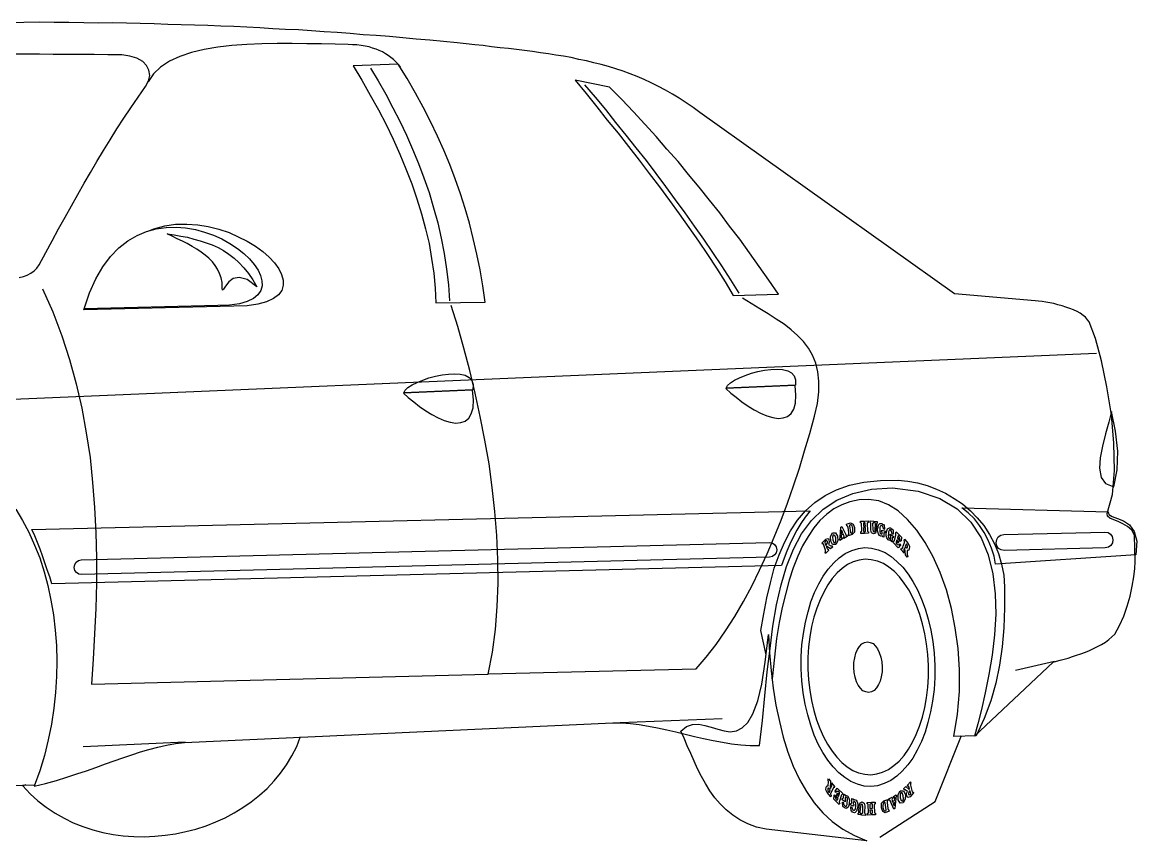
# Model space of a CAD drawing. Extents: x -96 to 96, y -24 to 47.
# Drawn here: x 6.2 to 95.7, y -18.3 to 47.4 of the extents above; entities that cross this region are included whole.
import ezdxf

# ---------------------------------------------------------------- set-up
doc = ezdxf.new("R2010")
doc.units = 0
doc.layers.get('0').update_dxf_attribs({"linetype": 'CONTINUOUS'})
doc.layers.add('7', color=7, linetype='CONTINUOUS')

msp = doc.modelspace()

# ---------------------------------------------------------------- linework, layer by layer
msp.add_lwpolyline([(75.026, -18.056), (79.465, -15.189), (81.587, -9.875)])
at = {"layer": '7', "linetype": 'CONTINUOUS'}
for points in [[(5.641, 8.292), (6.197, 7.39), (6.704, 6.437), (7.162, 5.406), (7.569, 4.375), (7.927, 3.266), (8.21, 2.154), (8.468, 0.992), (8.676, -0.199), (8.808, -1.415), (8.916, -2.656), (8.947, -3.901), (8.927, -5.147), (8.833, -6.421), (8.713, -7.694), (8.516, -8.97), (8.242, -10.223), (7.944, -11.476), (7.568, -12.73), (7.116, -13.962), (8.025, -13.736), (8.908, -13.485), (9.741, -13.235), (10.548, -12.961), (11.33, -12.712), (12.085, -12.439), (12.84, -12.166), (13.546, -11.92), (14.251, -11.673), (14.957, -11.426), (15.663, -11.205), (16.344, -11.01), (17.052, -10.814), (17.759, -10.669), (18.468, -10.524), (19.203, -10.43), (53.579, -8.852), (54.29, -8.86), (55.004, -8.918), (55.717, -9.002), (56.458, -9.136), (57.174, -9.271), (57.915, -9.429), (58.655, -9.588), (59.397, -9.774), (60.139, -9.958), (60.88, -10.117), (61.646, -10.276), (62.387, -10.41), (63.128, -10.544), (63.867, -10.626), (64.631, -10.683), (65.368, -10.691), (65.597, -8.676), (65.801, -6.688), (65.982, -4.778), (66.214, -2.891), (66.449, -1.106), (66.736, 0.603), (67.103, 2.214), (67.547, 3.699), (68.098, 5.086), (68.753, 6.297), (69.539, 7.384), (70.483, 8.297), (71.583, 9.011), (72.865, 9.552), (74.357, 9.895), (76.056, 10.014), (78.122, 9.735), (79.84, 9.143), (81.234, 8.314), (82.328, 7.249), (83.172, 5.999), (83.741, 4.616), (84.11, 3.1), (84.303, 1.503), (84.345, -0.147), (84.233, -1.802), (84.046, -3.433), (83.78, -4.99), (83.486, -6.447), (83.19, -7.801), (82.889, -8.953), (82.633, -9.925), (88.94, -3.996), (89.218, -3.913), (89.521, -3.829), (89.824, -3.746), (90.152, -3.661), (90.505, -3.551), (90.832, -3.44), (91.186, -3.33), (91.538, -3.194), (91.865, -3.058), (92.191, -2.898), (92.517, -2.738), (92.844, -2.576), (93.145, -2.391), (93.419, -2.181), (93.667, -1.971), (93.891, -1.737), (94.28, -1.041), (94.617, -0.295), (94.902, 0.5), (95.135, 1.319), (95.293, 2.111), (95.428, 2.85), (95.512, 3.514), (95.549, 4.049), (95.495, 6.208), (95.256, 6.608), (94.918, 6.905), (94.557, 7.125), (94.171, 7.293), (93.812, 7.436), (93.505, 7.555), (93.322, 7.729), (93.291, 7.931), (93.71, 9.467), (93.865, 11.403), (93.835, 13.588), (93.625, 15.87), (93.263, 18.124), (92.83, 20.196), (92.353, 21.989), (91.836, 23.323), (91.705, 23.498), (91.548, 23.697), (91.366, 23.846), (91.132, 24.018), (90.875, 24.164), (90.591, 24.283), (90.283, 24.403), (89.976, 24.522), (89.669, 24.616), (89.335, 24.709), (89.003, 24.803), (88.671, 24.87), (88.365, 24.914), (88.059, 24.957), (87.777, 25.001), (87.498, 25.019), (81.028, 25.568), (60.581, 40.126), (60.036, 40.544), (59.468, 40.911), (58.925, 41.279), (58.383, 41.621), (57.816, 41.937), (57.249, 42.228), (56.683, 42.519), (56.117, 42.784), (55.552, 43.024), (54.987, 43.238), (54.422, 43.453), (53.832, 43.641), (53.243, 43.83), (52.654, 43.993), (52.067, 44.131), (51.478, 44.294), (50.865, 44.406), (50.252, 44.542), (49.639, 44.654), (49.026, 44.74), (48.413, 44.852), (47.776, 44.938), (47.139, 45.023), (46.501, 45.109), (45.863, 45.195), (45.2, 45.279), (44.538, 45.339), (43.849, 45.423), (43.186, 45.509), (42.498, 45.567), (41.81, 45.652), (41.097, 45.735), (40.001, 45.835), (38.905, 45.934), (37.81, 46.034), (36.74, 46.134), (35.669, 46.234), (34.6, 46.309), (33.556, 46.385), (32.512, 46.485), (31.468, 46.56), (30.424, 46.611), (29.406, 46.686), (28.362, 46.762), (27.318, 46.812), (26.301, 46.862), (25.256, 46.938), (24.213, 46.987), (23.169, 47.038), (22.126, 47.062), (21.058, 47.112), (19.989, 47.161), (18.921, 47.185), (17.852, 47.208), (16.759, 47.258), (15.64, 47.28), (14.546, 47.303), (13.402, 47.325), (12.258, 47.323), (11.114, 47.344), (9.918, 47.365), (8.724, 47.361), (7.529, 47.381), (6.283, 47.375), (5.293, 47.324)], [(36.545, 43.816), (36.362, 44.014), (36.178, 44.214), (35.97, 44.387), (35.763, 44.558), (35.556, 44.706), (35.323, 44.853), (35.091, 45), (34.833, 45.12), (34.577, 45.215), (34.295, 45.31), (34.013, 45.405), (33.706, 45.473), (33.375, 45.516), (33.044, 45.558), (32.687, 45.574), (32.331, 45.59), (31.288, 45.615), (30.195, 45.639), (29.025, 45.66), (27.83, 45.681), (26.635, 45.676), (25.416, 45.645), (24.197, 45.59), (23.005, 45.509), (21.864, 45.378), (20.776, 45.198), (19.765, 44.944), (18.832, 44.641), (18.003, 44.264), (17.278, 43.788), (16.707, 43.24), (16.266, 42.594)], [(5.909, 26.878), (6.263, 26.964), (6.566, 27.073), (6.867, 27.234), (7.116, 27.418), (7.339, 27.652), (7.536, 27.911), (8.07, 28.89), (8.58, 29.843), (9.09, 30.797), (9.6, 31.725), (10.111, 32.653), (10.622, 33.555), (11.133, 34.457), (11.644, 35.334), (12.156, 36.212), (12.693, 37.089), (13.231, 37.942), (13.768, 38.82), (14.332, 39.672), (14.895, 40.526), (15.483, 41.379), (16.072, 42.233), (16.315, 42.671), (16.405, 43.106), (16.344, 43.536), (16.157, 43.913), (15.843, 44.235), (15.379, 44.503), (14.815, 44.667), (14.152, 44.778), (13.034, 44.774), (11.94, 44.798), (10.822, 44.795), (9.728, 44.793), (8.636, 44.791), (7.542, 44.814), (6.449, 44.812), (5.382, 44.811)], [(32.729, 43.898), (33.445, 42.722), (34.11, 41.543), (34.776, 40.365), (35.39, 39.186), (35.954, 38.006), (36.492, 36.799), (36.979, 35.617), (37.442, 34.409), (37.853, 33.199), (38.239, 32.014), (38.55, 30.801), (38.834, 29.614), (39.042, 28.425), (39.224, 27.235), (39.33, 26.042), (39.386, 24.849), (43.35, 24.898), (43.164, 26.216), (42.928, 27.505), (42.667, 28.77), (42.381, 30.034), (42.072, 31.246), (41.737, 32.432), (41.351, 33.618), (40.94, 34.802), (40.504, 35.96), (40.017, 37.117), (39.506, 38.248), (38.942, 39.403), (38.354, 40.557), (37.742, 41.685), (37.077, 42.864), (36.362, 44.014), (32.729, 43.898)], [(34.133, 43.704), (34.743, 42.677), (35.354, 41.6), (35.915, 40.521), (36.477, 39.443), (37.013, 38.312), (37.499, 37.181), (37.986, 36.049), (38.421, 34.89), (38.832, 33.706), (39.193, 32.495), (39.529, 31.284), (39.814, 30.046), (40.049, 28.806), (40.232, 27.565), (40.391, 26.298), (40.474, 25.004)], [(50.577, 42.721), (51.442, 41.675), (52.307, 40.604), (53.149, 39.532), (54.013, 38.486), (54.854, 37.414), (55.694, 36.317), (56.51, 35.245), (57.35, 34.173), (58.14, 33.074), (58.93, 32.001), (59.695, 30.902), (60.46, 29.803), (61.198, 28.729), (61.912, 27.628), (62.6, 26.552), (63.263, 25.451), (66.896, 25.542), (66.131, 26.666), (65.34, 27.766), (64.576, 28.865), (63.785, 29.963), (62.971, 31.01), (62.181, 32.083), (61.342, 33.104), (60.527, 34.151), (59.664, 35.171), (58.825, 36.192), (57.935, 37.186), (57.07, 38.207), (56.156, 39.201), (55.242, 40.195), (54.301, 41.187), (53.336, 42.18), (50.577, 42.721)], [(51.323, 42.359), (52.161, 41.362), (53.001, 40.367), (53.814, 39.345), (54.628, 38.323), (55.442, 37.302), (56.255, 36.281), (57.044, 35.232), (57.833, 34.185), (58.596, 33.137), (59.36, 32.089), (60.124, 31.015), (60.862, 29.966), (61.601, 28.891), (62.315, 27.817), (63.028, 26.716), (63.716, 25.64)], [(16.338, 30.649), (16.741, 30.811), (17.624, 31.038), (18.485, 31.16), (19.374, 31.183), (20.266, 31.129), (21.108, 30.972), (21.952, 30.765), (22.772, 30.506), (23.518, 30.169), (24.238, 29.806), (24.884, 29.416), (25.48, 28.973), (25.999, 28.529), (26.418, 28.056), (26.76, 27.581), (26.975, 27.13), (27.113, 26.675), (27.123, 26.269), (27.007, 25.859), (26.737, 25.497), (26.337, 25.207), (25.784, 24.939), (25.078, 24.743), (24.217, 24.62), (23.15, 24.593), (11.109, 24.289), (11.133, 24.367), (11.133, 24.367)], [(11.133, 24.367), (11.558, 25.648), (12.064, 26.779), (12.649, 27.76), (13.264, 28.589), (13.933, 29.267), (14.655, 29.844), (15.382, 30.269), (16.136, 30.593), (16.919, 30.791), (17.729, 30.913), (18.516, 30.933), (19.281, 30.875), (20.071, 30.743), (20.814, 30.533), (21.532, 30.297), (22.201, 29.983), (22.846, 29.619), (23.44, 29.226), (23.958, 28.807), (24.427, 28.387), (24.795, 27.939), (25.11, 27.489), (25.299, 27.062), (25.412, 26.632), (25.422, 26.226), (25.329, 25.843), (25.084, 25.506), (24.736, 25.192), (24.234, 24.951), (23.603, 24.782), (22.817, 24.661), (21.878, 24.638), (11.133, 24.367)], [(17.793, 30.406), (18.355, 30.319), (18.891, 30.205), (19.427, 30.117), (19.939, 29.977), (20.45, 29.837), (20.938, 29.672), (21.425, 29.506), (21.888, 29.289), (22.326, 29.046), (22.765, 28.752), (23.181, 28.432), (23.57, 28.086), (23.962, 27.664), (24.33, 27.215), (24.672, 26.716), (25.017, 26.14), (24.215, 26.73), (23.575, 26.891), (23.095, 26.803), (22.745, 26.54), (22.5, 26.204), (22.328, 25.945), (22.254, 25.866), (22.223, 26.07), (22.213, 26.476), (22.127, 26.855), (22.016, 27.208), (21.855, 27.56), (21.67, 27.86), (21.433, 28.16), (21.147, 28.431), (20.861, 28.678), (20.524, 28.924), (20.188, 29.171), (19.801, 29.389), (19.414, 29.608), (19.028, 29.802), (18.617, 29.994), (18.204, 30.213), (17.793, 30.406)], [(7.787, 25.985), (8.622, 24.126), (9.332, 22.212), (9.964, 20.296), (10.496, 18.352), (10.953, 16.406), (11.306, 14.432), (11.612, 12.432), (11.814, 10.43), (11.967, 8.425), (12.069, 6.394), (12.119, 4.388), (12.12, 2.354), (12.069, 0.319), (11.968, -1.715), (11.866, -3.751), (11.714, -5.764), (43.593, -4.961), (43.931, -3.198), (44.163, -1.363), (44.295, 0.47), (44.375, 2.353), (44.352, 4.259), (44.279, 6.164), (44.128, 8.092), (43.902, 10.017), (43.65, 11.943), (43.323, 13.841), (42.944, 15.738), (42.542, 17.609), (42.114, 19.427), (41.637, 21.221), (41.136, 22.962), (40.61, 24.651)], [(43.592, -4.935), (60.283, -4.541), (61.097, -3.579), (61.884, -2.568), (62.645, -1.481), (63.378, -0.319), (64.086, 0.867), (64.741, 2.104), (65.369, 3.39), (65.972, 4.701), (66.548, 6.038), (67.099, 7.399), (67.623, 8.784), (68.097, 10.17), (68.569, 11.579), (68.992, 12.962), (69.414, 14.371), (69.786, 15.753), (70.014, 16.775), (70.143, 17.72), (70.147, 18.558), (70.052, 19.318), (69.882, 20.026), (69.637, 20.655), (69.293, 21.23), (68.897, 21.754), (68.428, 22.226), (67.908, 22.696), (67.338, 23.139), (66.717, 23.555), (66.072, 23.971), (65.4, 24.386), (64.703, 24.801), (64.006, 25.24)], [(-29.9, 15.631), (92.433, 20.823)], [(36.797, 17.642), (36.918, 17.848), (37.142, 18.057), (37.467, 18.269), (37.869, 18.457), (38.322, 18.646), (38.825, 18.836), (39.356, 18.977), (39.887, 19.067), (40.394, 19.13), (40.901, 19.169), (41.335, 19.129), (41.743, 19.037), (42.052, 18.867), (42.263, 18.618), (42.372, 18.291), (42.357, 17.883), (36.797, 17.642)], [(62.688, 18.014), (62.81, 18.221), (63.033, 18.43), (63.359, 18.641), (63.76, 18.829), (64.214, 19.019), (64.717, 19.209), (65.248, 19.35), (65.779, 19.439), (66.285, 19.503), (66.793, 19.541), (67.226, 19.501), (67.635, 19.41), (67.944, 19.24), (68.154, 18.991), (68.264, 18.663), (68.249, 18.256), (62.688, 18.014)], [(62.663, 17.988), (63.054, 17.617), (63.494, 17.272), (63.962, 16.903), (64.454, 16.559), (64.943, 16.266), (65.459, 16), (65.947, 15.783), (66.433, 15.643), (66.867, 15.577), (67.273, 15.614), (67.626, 15.724), (67.925, 15.96), (68.12, 16.321), (68.26, 16.808), (68.295, 17.444), (68.224, 18.23), (62.663, 17.988)], [(36.772, 17.615), (37.163, 17.244), (37.604, 16.9), (38.07, 16.53), (38.562, 16.187), (39.052, 15.894), (39.567, 15.627), (40.056, 15.41), (40.541, 15.271), (40.975, 15.205), (41.382, 15.241), (41.735, 15.352), (42.034, 15.588), (42.228, 15.948), (42.368, 16.435), (42.403, 17.071), (42.332, 17.857), (36.772, 17.615)], [(93.644, 16.125), (93.411, 15.281), (93.156, 14.334), (92.9, 13.361), (92.721, 12.416), (92.666, 11.576), (92.812, 10.842), (93.154, 10.343), (93.822, 10.08), (94.092, 11.46), (94.131, 12.96), (93.963, 14.557), (93.644, 16.125)], [(65.897, -3.408), (65.467, -1.461), (65.712, -0.109), (65.96, 1.168), (66.259, 2.371), (66.56, 3.547), (66.94, 4.625), (67.372, 5.627), (67.857, 6.553), (68.42, 7.407), (69.063, 8.16), (69.808, 8.814), (70.632, 9.394), (71.562, 9.85), (72.594, 10.206), (73.757, 10.464), (75.076, 10.599), (76.498, 10.609), (77.289, 10.528), (78.055, 10.394), (78.823, 10.185), (79.592, 9.9), (80.313, 9.562), (81.009, 9.147), (81.681, 8.706), (82.305, 8.163), (82.853, 7.592), (83.377, 6.97), (83.852, 6.27), (84.252, 5.518), (84.552, 4.737), (84.802, 3.879), (84.977, 2.994), (85.051, 2.056), (85.043, 0.378), (84.982, -1.224), (84.867, -2.752), (84.65, -4.231), (84.357, -5.688), (83.934, -7.096), (83.411, -8.508), (82.759, -9.897), (80.982, -9.966), (81.267, -8.155), (81.425, -6.346), (81.432, -4.592), (81.313, -2.893), (81.093, -1.246), (80.774, 0.322), (80.381, 1.811), (79.888, 3.196), (79.323, 4.453), (78.684, 5.607), (77.998, 6.606), (77.265, 7.452), (76.51, 8.144), (75.735, 8.633), (74.939, 8.969), (74.123, 9.075), (73.361, 9.031), (72.627, 8.885), (71.973, 8.64), (71.345, 8.319), (70.772, 7.898), (70.226, 7.376), (69.732, 6.805), (69.266, 6.107), (68.828, 5.359), (68.442, 4.51), (68.084, 3.585), (67.753, 2.586), (67.475, 1.537), (67.199, 0.386), (66.95, -0.814), (66.728, -2.091), (66.377, -5.328), (66.375, -5.251)], [(6.928, 6.647), (69.443, 8.17), (69.049, 7.652), (68.681, 7.133), (68.365, 6.592), (68.073, 6.051), (67.807, 5.485), (67.568, 4.92), (67.353, 4.355), (67.14, 3.766), (8.537, 2.29), (8.37, 2.845), (8.178, 3.424), (7.986, 3.978), (7.794, 4.533), (7.602, 5.087), (7.386, 5.616), (7.169, 6.143), (6.928, 6.647)], [(95.586, 4.634), (84.319, 3.867), (84.201, 4.525), (84.007, 5.156), (83.736, 5.81), (83.416, 6.412), (83.047, 6.987), (82.626, 7.511), (82.131, 8.006), (81.612, 8.4), (93.364, 8.086), (93.42, 7.858), (93.678, 7.713), (94.114, 7.546), (94.602, 7.354), (95.093, 7.036), (95.462, 6.511), (95.66, 5.729), (95.586, 4.634)], [(72.371, 6.947), (72.368, 7.074), (72.67, 7.184), (72.902, 7.088), (73.011, 6.81), (72.994, 6.455), (72.821, 6.246), (72.494, 6.137), (72.491, 6.238), (72.515, 6.265), (72.541, 6.29), (72.54, 6.316), (72.538, 6.392), (72.476, 6.848), (72.449, 6.923), (72.422, 6.949), (72.397, 6.948), (72.371, 6.947)], [(73.48, 7.331), (73.76, 7.338), (73.763, 7.211), (73.739, 7.185), (73.739, 7.185), (73.713, 7.159), (73.714, 7.133), (73.719, 6.93), (73.872, 6.934), (73.867, 7.137), (73.866, 7.163), (73.84, 7.187), (73.839, 7.213), (73.814, 7.213), (73.811, 7.34), (74.09, 7.347), (74.093, 7.22), (74.068, 7.193), (74.042, 7.192), (74.018, 7.167), (74.019, 7.116), (74.033, 6.582), (74.034, 6.531), (74.06, 6.507), (74.086, 6.482), (74.111, 6.483), (74.115, 6.356), (73.836, 6.349), (73.832, 6.476), (73.857, 6.476), (73.857, 6.501), (73.882, 6.527), (73.882, 6.553), (73.875, 6.807), (73.722, 6.803), (73.728, 6.574), (73.729, 6.523), (73.73, 6.498), (73.756, 6.499), (73.781, 6.475), (73.785, 6.348), (73.505, 6.341), (73.502, 6.468), (73.527, 6.493), (73.552, 6.494), (73.577, 6.545), (73.575, 6.596), (73.562, 7.129), (73.561, 7.18), (73.535, 7.18), (73.509, 7.205), (73.483, 7.204), (73.48, 7.331)], [(74.243, 7.35), (74.548, 7.332), (74.525, 7.205), (74.501, 7.179), (74.475, 7.178), (74.451, 7.152), (74.451, 7.127), (74.463, 6.67), (74.492, 6.517), (74.57, 6.468), (74.645, 6.521), (74.667, 6.624), (74.681, 7.081), (74.681, 7.106), (74.654, 7.157), (74.628, 7.182), (74.603, 7.181), (74.6, 7.308), (74.828, 7.288), (74.807, 7.161), (74.781, 7.16), (74.781, 7.135), (74.757, 7.108), (74.758, 7.058), (74.745, 6.6), (74.673, 6.37), (74.523, 6.315), (74.368, 6.387), (74.312, 6.615), (74.299, 7.123), (74.298, 7.174), (74.271, 7.198), (74.271, 7.224), (74.246, 7.224), (74.243, 7.35)], [(71.242, 6.385), (71.471, 6.39), (71.63, 6.115), (71.665, 5.76), (71.495, 5.451), (71.241, 5.444), (71.107, 5.721), (71.071, 6.101), (71.242, 6.385)], [(71.789, 5.865), (71.814, 5.891), (71.812, 5.942), (71.836, 5.993), (71.835, 6.043), (71.892, 6.833), (71.992, 6.887), (72.286, 6.31), (72.313, 6.234), (72.34, 6.184), (72.365, 6.185), (72.39, 6.185), (72.419, 6.084), (72.143, 5.924), (72.115, 6.05), (72.139, 6.077), (72.164, 6.103), (72.164, 6.129), (72.136, 6.179), (72.109, 6.279), (71.933, 6.199), (71.936, 6.072), (71.937, 6.021), (71.963, 5.997), (71.989, 5.997), (72.014, 5.998), (72.042, 5.897), (71.817, 5.764), (71.789, 5.865)], [(71.93, 6.326), (72.055, 6.405), (71.948, 6.606), (71.93, 6.326)], [(72.689, 6.421), (72.717, 6.371), (72.768, 6.347), (72.817, 6.399), (72.866, 6.502), (72.862, 6.629), (72.859, 6.756), (72.832, 6.857), (72.803, 6.958), (72.725, 7.032), (72.674, 7.031), (72.599, 7.004), (72.6, 6.953), (72.689, 6.421)], [(75.318, 7.021), (75.343, 7.047), (75.369, 7.023), (75.402, 6.693), (75.352, 6.666), (75.298, 6.818), (75.245, 6.918), (75.193, 6.967), (75.117, 6.965), (75.067, 6.913), (75.043, 6.811), (75.022, 6.658), (75.027, 6.48), (75.055, 6.354), (75.107, 6.304), (75.185, 6.281), (75.233, 6.333), (75.232, 6.384), (75.231, 6.434), (75.205, 6.484), (75.179, 6.51), (75.201, 6.611), (75.458, 6.517), (75.436, 6.389), (75.41, 6.389), (75.385, 6.388), (75.359, 6.387), (75.36, 6.336), (75.343, 6.056), (75.24, 6.079), (75.238, 6.155), (75.112, 6.126), (75.009, 6.174), (74.929, 6.299), (74.875, 6.476), (74.844, 6.679), (74.89, 6.858), (74.937, 7.037), (75.035, 7.141), (75.112, 7.143), (75.188, 7.145), (75.24, 7.096), (75.318, 7.021)], [(76.014, 6.632), (76.039, 6.658), (76.09, 6.634), (76.099, 6.279), (76.023, 6.277), (75.994, 6.428), (75.94, 6.554), (75.887, 6.629), (75.811, 6.627), (75.787, 6.575), (75.739, 6.473), (75.717, 6.319), (75.696, 6.167), (75.725, 6.014), (75.778, 5.94), (75.854, 5.917), (75.904, 5.969), (75.928, 6.019), (75.926, 6.07), (75.9, 6.121), (75.874, 6.145), (75.871, 6.273), (76.13, 6.102), (76.106, 5.999), (76.081, 5.998), (76.055, 5.998), (76.03, 5.997), (76.031, 5.972), (75.988, 5.666), (75.91, 5.74), (75.908, 5.816), (75.806, 5.788), (75.704, 5.837), (75.598, 5.986), (75.543, 6.163), (75.538, 6.366), (75.584, 6.545), (75.656, 6.7), (75.756, 6.778), (75.807, 6.805), (75.883, 6.782), (75.961, 6.708), (76.014, 6.632)], [(76.349, 6.462), (76.766, 6.041), (76.749, 5.736), (76.673, 5.708), (76.643, 5.91), (76.588, 6.062), (76.535, 6.137), (76.484, 6.111), (76.438, 5.956), (76.465, 5.906), (76.49, 5.907), (76.541, 5.908), (76.565, 5.985), (76.591, 5.935), (76.499, 5.552), (76.447, 5.6), (76.445, 5.702), (76.443, 5.753), (76.416, 5.804), (76.391, 5.828), (76.344, 5.649), (76.347, 5.522), (76.425, 5.448), (76.553, 5.426), (76.653, 5.505), (76.68, 5.403), (76.508, 5.196), (76.091, 5.617), (76.139, 5.746), (76.164, 5.721), (76.191, 5.696), (76.19, 5.722), (76.213, 5.799), (76.33, 6.208), (76.329, 6.259), (76.328, 6.285), (76.327, 6.335), (76.301, 6.36), (76.349, 6.462)], [(84.997, 6.248), (93.1, 6.452), (93.355, 6.408), (93.561, 6.287), (93.694, 6.086), (93.751, 5.833), (93.751, 5.833), (93.706, 5.578), (93.585, 5.372), (93.385, 5.24), (93.132, 5.182), (85.029, 4.978), (84.774, 5.023), (84.566, 5.145), (84.434, 5.344), (84.378, 5.597), (84.378, 5.597), (84.422, 5.852), (84.543, 6.059), (84.744, 6.191), (84.997, 6.248)], [(10.903, 4.23), (66.153, 5.621), (66.382, 5.576), (66.563, 5.454), (66.695, 5.254), (66.752, 5.026), (66.752, 5.026), (66.706, 4.796), (66.584, 4.616), (66.409, 4.484), (66.183, 4.428), (10.933, 3.036), (10.703, 3.081), (10.522, 3.204), (10.39, 3.378), (10.334, 3.605), (10.334, 3.605), (10.379, 3.836), (10.501, 4.042), (10.675, 4.173), (10.903, 4.23)], [(70.397, 5.601), (70.695, 5.888), (70.872, 5.943), (70.95, 5.844), (70.956, 5.64), (70.909, 5.461), (71.09, 5.338), (71.116, 5.339), (71.141, 5.34), (71.166, 5.34), (71.192, 5.341), (71.22, 5.241), (71.071, 5.11), (70.786, 5.306), (70.736, 5.28), (70.79, 5.128), (70.817, 5.104), (70.843, 5.078), (70.868, 5.054), (70.894, 5.079), (70.921, 4.979), (70.673, 4.744), (70.646, 4.819), (70.67, 4.871), (70.669, 4.896), (70.668, 4.947), (70.667, 4.998), (70.503, 5.477), (70.476, 5.501), (70.476, 5.501), (70.451, 5.5), (70.426, 5.475), (70.397, 5.601)], [(70.682, 5.405), (70.757, 5.457), (70.806, 5.535), (70.829, 5.612), (70.827, 5.688), (70.775, 5.738), (70.699, 5.736), (70.649, 5.683), (70.626, 5.607), (70.682, 5.405)], [(71.297, 6.234), (71.225, 6.054), (71.256, 5.826), (71.337, 5.625), (71.44, 5.576), (71.512, 5.731), (71.506, 5.985), (71.425, 6.186), (71.297, 6.234)], [(77.025, 5.87), (77.314, 5.521), (77.42, 5.295), (77.4, 5.091), (77.328, 4.962), (77.225, 4.985), (77.233, 4.68), (77.233, 4.655), (77.26, 4.605), (77.26, 4.58), (77.288, 4.529), (77.239, 4.426), (77.081, 4.625), (77.043, 5.133), (77.017, 5.184), (76.97, 5.029), (76.971, 4.978), (76.972, 4.927), (76.973, 4.902), (76.999, 4.852), (76.977, 4.75), (76.715, 5.048), (76.764, 5.151), (76.789, 5.127), (76.814, 5.128), (76.84, 5.128), (76.864, 5.18), (77.006, 5.614), (77.005, 5.64), (77.004, 5.691), (77.004, 5.716), (76.976, 5.767), (77.025, 5.87)], [(77.064, 5.286), (77.117, 5.211), (77.169, 5.187), (77.22, 5.189), (77.244, 5.239), (77.267, 5.342), (77.239, 5.443), (77.161, 5.491), (77.136, 5.491), (77.064, 5.286)], [(73.838, 5.205), (74.374, 5.167), (74.911, 5.029), (75.45, 4.813), (75.941, 4.495), (76.408, 4.1), (76.878, 3.629), (77.298, 3.08), (77.694, 2.481), (78.067, 1.804), (78.391, 1.075), (78.665, 0.294), (78.915, -0.538), (79.115, -1.423), (79.29, -2.334), (79.39, -3.271), (79.441, -4.261), (79.439, -5.227), (79.387, -6.194), (79.258, -7.113), (79.102, -7.981), (78.894, -8.825), (78.66, -9.619), (78.374, -10.363), (78.035, -11.058), (77.67, -11.702), (77.278, -12.246), (76.832, -12.741), (76.386, -13.158), (75.911, -13.5), (75.384, -13.742), (74.854, -13.909), (74.321, -13.972), (73.787, -13.936), (73.25, -13.796), (72.711, -13.581), (72.22, -13.263), (71.752, -12.869), (71.283, -12.397), (70.862, -11.874), (70.466, -11.249), (70.093, -10.572), (69.77, -9.843), (69.496, -9.061), (69.246, -8.229), (69.047, -7.37), (68.872, -6.459), (68.77, -5.495), (68.721, -4.531), (68.721, -3.54), (68.774, -2.598), (68.903, -1.68), (69.059, -0.787), (69.267, 0.057), (69.501, 0.851), (69.787, 1.595), (70.125, 2.29), (70.49, 2.909), (70.883, 3.478), (71.328, 3.972), (71.775, 4.39), (72.25, 4.732), (72.777, 4.975), (73.307, 5.14), (73.838, 5.205)], [(73.862, 4.265), (73.382, 4.202), (72.902, 4.063), (72.449, 3.848), (72, 3.532), (71.602, 3.166), (71.207, 2.724), (70.864, 2.207), (70.522, 1.639), (70.234, 1.022), (69.97, 0.354), (69.735, -0.387), (69.551, -1.129), (69.418, -1.946), (69.312, -2.763), (69.257, -3.628), (69.254, -4.518), (69.302, -5.406), (69.399, -6.243), (69.547, -7.077), (69.72, -7.861), (69.942, -8.618), (70.214, -9.323), (70.511, -9.976), (70.83, -10.578), (71.2, -11.128), (71.568, -11.627), (71.985, -12.049), (72.401, -12.394), (72.866, -12.688), (73.329, -12.879), (73.815, -12.994), (74.298, -13.033), (74.779, -12.969), (75.259, -12.83), (75.737, -12.615), (76.161, -12.299), (76.584, -11.933), (76.979, -11.491), (77.322, -10.974), (77.664, -10.406), (77.953, -9.789), (78.216, -9.122), (78.452, -8.404), (78.636, -7.637), (78.768, -6.845), (78.874, -6.004), (78.929, -5.164), (78.933, -4.274), (78.884, -3.385), (78.787, -2.524), (78.639, -1.714), (78.467, -0.905), (78.244, -0.173), (77.972, 0.555), (77.676, 1.209), (77.356, 1.811), (76.986, 2.361), (76.617, 2.86), (76.201, 3.281), (75.76, 3.626), (75.32, 3.921), (74.832, 4.111), (74.346, 4.226), (73.862, 4.265)], [(73.999, -18.328), (65.893, -17.413), (65.126, -17.229), (64.434, -16.967), (63.79, -16.652), (63.221, -16.285), (62.702, -15.841), (62.207, -15.371), (61.788, -14.873), (61.393, -14.324), (61.023, -13.748), (60.703, -13.172), (60.383, -12.57), (60.113, -11.941), (59.844, -11.338), (59.574, -10.71), (59.329, -10.106), (59.061, -9.528), (59.509, -9.161), (59.988, -8.996), (60.495, -8.983), (60.981, -9.073), (61.492, -9.212), (62.031, -9.376), (62.542, -9.516), (63.027, -9.58), (63.534, -9.516), (63.986, -9.276), (64.432, -8.833), (64.846, -8.136), (65.227, -7.11), (65.549, -5.755), (65.836, -3.994), (66.084, -1.776), (66.172, -3.248), (66.31, -4.693), (66.472, -6.087), (66.685, -7.454), (66.972, -8.769), (67.282, -10.007), (67.644, -11.218), (68.079, -12.351), (68.588, -13.405), (69.147, -14.383), (69.754, -15.283), (70.46, -16.078), (71.216, -16.796), (72.07, -17.41), (72.997, -17.921), (73.999, -18.328)], [(74.029, -2.364), (74.259, -2.409), (74.491, -2.504), (74.674, -2.704), (74.858, -2.927), (74.992, -3.229), (75.102, -3.582), (75.188, -3.961), (75.224, -4.368), (75.208, -4.774), (75.142, -5.158), (75.05, -5.515), (74.93, -5.798), (74.758, -6.057), (74.585, -6.264), (74.359, -6.372), (74.131, -6.429), (73.902, -6.383), (73.671, -6.287), (73.488, -6.089), (73.303, -5.839), (73.169, -5.563), (73.059, -5.21), (72.973, -4.83), (72.938, -4.425), (72.952, -4.018), (73.02, -3.635), (73.112, -3.276), (73.231, -2.968), (73.403, -2.736), (73.576, -2.527), (73.802, -2.421), (74.029, -2.364)], [(89.066, -3.943), (85.932, -4.657)], [(54.189, -8.837), (62.365, -8.504)], [(6.453, -13.852), (6.201, -13.934), (6.801, -14.554), (7.425, -15.124), (8.099, -15.64), (8.797, -16.106), (9.519, -16.52), (10.265, -16.882), (11.035, -17.194), (11.83, -17.453), (12.649, -17.661), (13.466, -17.819), (14.282, -17.925), (15.123, -17.98), (15.962, -18.01), (16.8, -17.963), (17.636, -17.892), (18.472, -17.769), (19.307, -17.594), (20.115, -17.397), (20.922, -17.123), (21.702, -16.823), (22.457, -16.499), (23.184, -16.099), (23.884, -15.675), (24.559, -15.201), (25.207, -14.676), (25.828, -14.126), (26.398, -13.528), (26.916, -12.904), (27.382, -12.232), (27.821, -11.509), (28.209, -10.762), (28.495, -10.018), (28.495, -9.993)], [(19.253, -10.403), (11.052, -10.787)], [(71.09, -14.817), (70.801, -14.468), (70.694, -14.242), (70.714, -14.038), (70.787, -13.909), (70.889, -13.932), (70.906, -13.601), (70.905, -13.55), (70.879, -13.526), (70.878, -13.475), (70.852, -13.45), (70.9, -13.347), (71.058, -13.546), (71.046, -14.081), (71.072, -14.131), (71.169, -13.925), (71.168, -13.875), (71.167, -13.849), (71.166, -13.798), (71.139, -13.773), (71.163, -13.671), (71.398, -13.97), (71.376, -14.072), (71.349, -14.047), (71.324, -14.048), (71.299, -14.048), (71.275, -14.1), (71.083, -14.563), (71.084, -14.588), (71.11, -14.612), (71.111, -14.663), (71.137, -14.689), (71.09, -14.817)], [(5.208, -13.883), (7.164, -13.834), (7.164, -13.834)], [(71.05, -14.233), (70.971, -14.159), (70.919, -14.109), (70.869, -14.11), (70.844, -14.162), (70.847, -14.289), (70.876, -14.39), (70.953, -14.439), (70.978, -14.439), (71.05, -14.233)], [(71.766, -15.41), (71.348, -14.988), (71.365, -14.683), (71.416, -14.656), (71.447, -14.859), (71.527, -15.009), (71.58, -15.084), (71.63, -15.057), (71.676, -14.903), (71.65, -14.854), (71.624, -14.828), (71.574, -14.856), (71.55, -14.932), (71.497, -14.883), (71.64, -14.472), (71.692, -14.522), (71.669, -14.624), (71.671, -14.7), (71.698, -14.751), (71.724, -14.775), (71.794, -14.545), (71.791, -14.443), (71.714, -14.369), (71.587, -14.372), (71.462, -14.451), (71.434, -14.35), (71.606, -14.118), (72.048, -14.539), (72.001, -14.641), (71.974, -14.617), (71.974, -14.617), (71.95, -14.642), (71.925, -14.719), (71.784, -15.155), (71.761, -15.206), (71.761, -15.232), (71.788, -15.282), (71.813, -15.307), (71.766, -15.41)], [(76.896, -15.281), (76.669, -15.312), (76.509, -15.036), (76.499, -14.63), (76.669, -14.32), (76.923, -14.314), (77.083, -14.615), (77.067, -14.997), (76.896, -15.281)], [(77.741, -14.496), (77.469, -14.808), (77.293, -14.864), (77.188, -14.739), (77.183, -14.536), (77.256, -14.382), (77.074, -14.234), (77.074, -14.234), (77.048, -14.235), (77.023, -14.235), (76.997, -14.236), (76.969, -14.135), (77.117, -13.979), (77.379, -14.226), (77.403, -14.2), (77.373, -13.997), (77.372, -13.972), (77.346, -13.947), (77.295, -13.948), (77.27, -13.975), (77.243, -13.874), (77.49, -13.613), (77.518, -13.715), (77.494, -13.74), (77.495, -13.791), (77.495, -13.816), (77.497, -13.867), (77.637, -14.398), (77.663, -14.422), (77.689, -14.422), (77.689, -14.422), (77.713, -14.396), (77.741, -14.496)], [(72.1, -15.579), (72.075, -15.605), (72.049, -15.58), (72.04, -15.225), (72.091, -15.224), (72.12, -15.375), (72.174, -15.476), (72.251, -15.55), (72.329, -15.573), (72.353, -15.522), (72.401, -15.419), (72.422, -15.266), (72.443, -15.062), (72.439, -14.91), (72.387, -14.86), (72.311, -14.837), (72.261, -14.888), (72.237, -14.966), (72.238, -15.016), (72.239, -15.067), (72.266, -15.092), (72.243, -15.194), (72.011, -15.048), (72.008, -14.946), (72.033, -14.945), (72.058, -14.945), (72.084, -14.919), (72.107, -14.867), (72.151, -14.586), (72.254, -14.635), (72.257, -14.737), (72.357, -14.708), (72.461, -14.756), (72.54, -14.907), (72.596, -15.084), (72.576, -15.288), (72.555, -15.491), (72.483, -15.646), (72.383, -15.725), (72.308, -15.752), (72.256, -15.728), (72.178, -15.654), (72.1, -15.579)], [(72.796, -15.943), (72.771, -15.969), (72.72, -15.945), (72.711, -15.614), (72.762, -15.588), (72.815, -15.739), (72.869, -15.839), (72.921, -15.889), (72.997, -15.887), (73.047, -15.835), (73.069, -15.732), (73.116, -15.579), (73.111, -15.376), (73.083, -15.249), (73.005, -15.175), (72.954, -15.176), (72.905, -15.228), (72.882, -15.305), (72.883, -15.356), (72.909, -15.406), (72.935, -15.431), (72.913, -15.558), (72.656, -15.438), (72.678, -15.336), (72.704, -15.335), (72.729, -15.335), (72.755, -15.308), (72.778, -15.257), (72.796, -14.952), (72.898, -14.974), (72.9, -15.05), (73.001, -15.023), (73.13, -15.071), (73.209, -15.196), (73.264, -15.372), (73.269, -15.575), (73.224, -15.78), (73.152, -15.959), (73.053, -16.064), (73.002, -16.09), (72.926, -16.067), (72.849, -16.043), (72.796, -15.943)], [(73.872, -16.297), (73.566, -16.279), (73.588, -16.126), (73.613, -16.126), (73.639, -16.125), (73.664, -16.099), (73.663, -16.074), (73.675, -15.565), (73.647, -15.439), (73.57, -15.39), (73.494, -15.443), (73.472, -15.544), (73.433, -16.028), (73.434, -16.054), (73.461, -16.104), (73.486, -16.129), (73.511, -16.128), (73.49, -16.256), (73.286, -16.235), (73.283, -16.108), (73.308, -16.108), (73.333, -16.082), (73.358, -16.056), (73.356, -16.005), (73.369, -15.522), (73.44, -15.291), (73.616, -15.21), (73.771, -15.309), (73.828, -15.535), (73.79, -16.07), (73.791, -16.095), (73.817, -16.146), (73.844, -16.171), (73.869, -16.17), (73.872, -16.297)], [(75.742, -15.843), (75.77, -15.969), (75.468, -16.079), (75.262, -15.982), (75.153, -15.68), (75.17, -15.324), (75.342, -15.116), (75.67, -15.007), (75.672, -15.108), (75.647, -15.134), (75.623, -15.16), (75.624, -15.211), (75.625, -15.262), (75.662, -15.744), (75.69, -15.819), (75.716, -15.844), (75.716, -15.844), (75.742, -15.843)], [(76.401, -14.759), (76.376, -14.785), (76.352, -14.836), (76.326, -14.863), (76.328, -14.939), (76.248, -15.754), (76.147, -15.808), (75.877, -15.179), (75.85, -15.103), (75.824, -15.079), (75.799, -15.079), (75.773, -15.08), (75.745, -14.954), (76.02, -14.82), (76.074, -14.945), (76.05, -14.971), (76.024, -14.972), (76, -15.023), (76.027, -15.074), (76.03, -15.201), (76.205, -15.094), (76.227, -14.942), (76.226, -14.891), (76.2, -14.866), (76.175, -14.867), (76.15, -14.893), (76.121, -14.766), (76.347, -14.634), (76.401, -14.759)], [(76.868, -15.154), (76.939, -14.975), (76.908, -14.721), (76.826, -14.494), (76.723, -14.446), (76.652, -14.626), (76.658, -14.88), (76.74, -15.107), (76.868, -15.154)], [(77.457, -14.325), (77.383, -14.378), (77.359, -14.455), (77.335, -14.533), (77.337, -14.609), (77.39, -14.658), (77.465, -14.63), (77.515, -14.578), (77.513, -14.528), (77.457, -14.325)], [(74.684, -16.251), (74.405, -16.258), (74.402, -16.131), (74.426, -16.105), (74.426, -16.105), (74.451, -16.079), (74.451, -16.054), (74.446, -15.876), (74.242, -15.881), (74.247, -16.059), (74.248, -16.084), (74.274, -16.109), (74.326, -16.133), (74.351, -16.132), (74.354, -16.259), (74.049, -16.267), (74.046, -16.14), (74.07, -16.114), (74.096, -16.114), (74.121, -16.087), (74.119, -16.037), (74.105, -15.478), (74.104, -15.427), (74.078, -15.377), (74.052, -15.378), (74.027, -15.378), (74.024, -15.251), (74.328, -15.244), (74.332, -15.37), (74.307, -15.371), (74.256, -15.397), (74.231, -15.424), (74.232, -15.449), (74.239, -15.729), (74.443, -15.724), (74.436, -15.47), (74.435, -15.419), (74.434, -15.393), (74.408, -15.394), (74.383, -15.369), (74.379, -15.242), (74.658, -15.235), (74.662, -15.362), (74.637, -15.388), (74.611, -15.388), (74.587, -15.44), (74.589, -15.491), (74.603, -16.05), (74.604, -16.101), (74.629, -16.1), (74.656, -16.125), (74.681, -16.124), (74.684, -16.251)], [(75.473, -15.291), (75.447, -15.24), (75.395, -15.217), (75.345, -15.269), (75.298, -15.371), (75.275, -15.499), (75.279, -15.652), (75.308, -15.753), (75.335, -15.853), (75.413, -15.927), (75.489, -15.926), (75.539, -15.899), (75.538, -15.848), (75.473, -15.291)], [(76.209, -15.247), (76.083, -15.301), (76.191, -15.527), (76.209, -15.247)]]:
    msp.add_lwpolyline(points, dxfattribs=at)

doc.saveas('drawing.dxf')
